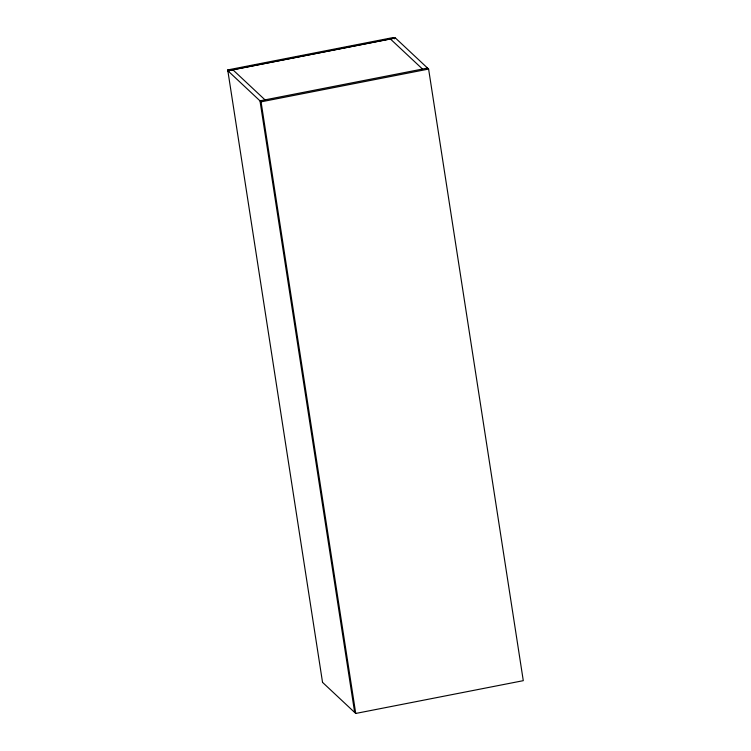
<?xml version="1.0" encoding="UTF-8"?>
<svg xmlns="http://www.w3.org/2000/svg" width="751" height="751" viewBox="0 0 751 751"><rect width="100%" height="100%" fill="white"/><g stroke="black" fill="none" stroke-linecap="round" stroke-linejoin="round"><path stroke-width="1.13" d="M322.545 682.387L227.713 69.927L393.167 37.55L394.528 38.827M355.739 713.45L261.057 101.845L227.835 70.744L395.383 37.963L428.605 69.064L523.287 680.669L355.739 713.45L322.517 682.349M227.872 70.782L395.42 38.001M427.544 68.059L259.987 100.85L354.669 712.455M261.057 101.845L428.605 69.064M390.36 38.949L422.513 69.045M232.857 69.768L265.019 99.864M227.713 69.927L229.074 71.204"/></g></svg>
